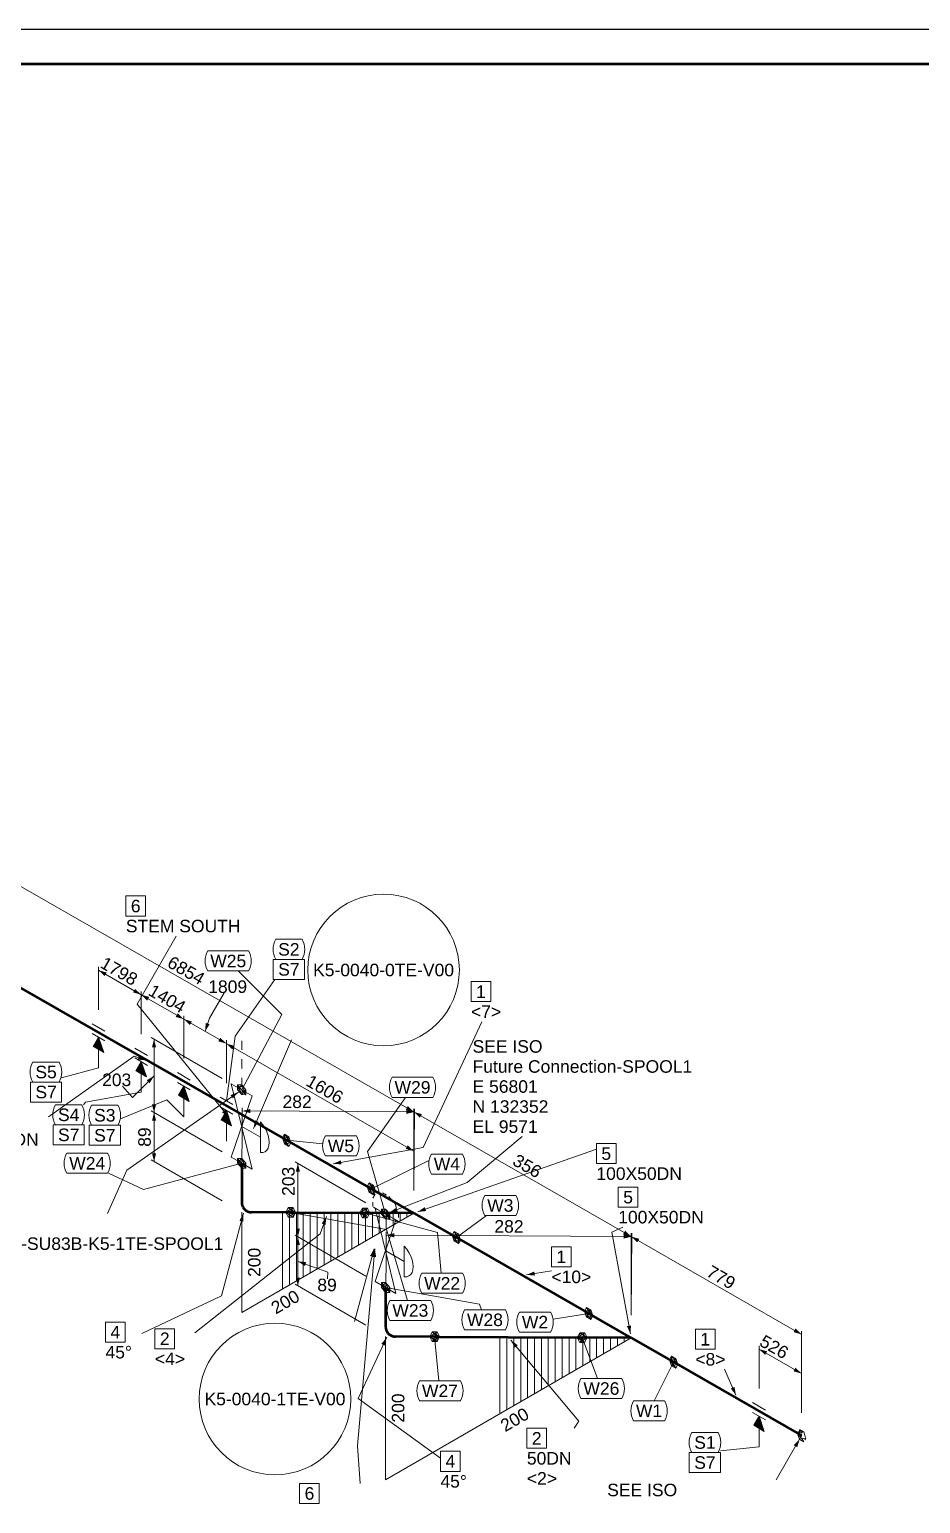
# Model space of a CAD drawing. Header units: metres. Extents: x 6 to 600, y 9 to 429.
# Drawn here: x 231.2 to 394.9, y 158.3 to 429.1 of the extents above; entities that cross this region are included whole.
import ezdxf
from ezdxf.enums import TextEntityAlignment as Align

# ---------------------------------------------------------------- set-up
doc = ezdxf.new("R2010")
doc.units = ezdxf.units.M
doc.header["$MEASUREMENT"] = 0
for name, color, linetype, lineweight in [('CONTINUATION', 7, 'Continuous', 0), ('DIM', 7, 'Continuous', 0), ('INSTRUMENT', 3, 'Continuous', 20), ('JONTNO', 2, 'Continuous', 0), ('LEADLINE', 2, 'Continuous', 0), ('MESSAGE', 2, 'Continuous', 0), ('Pipe', 1, 'Continuous', 50), ('PTNO', 2, 'Continuous', 0), ('SKEW_HATCH', 7, 'Continuous', 20), ('SYMBOL', 7, 'Continuous', 0)]:
    doc.layers.add(name, color=color, linetype=linetype, lineweight=lineweight)
doc.styles.add('Arial', font='')
doc.styles.get('Arial').set_extended_font_data('Arial')

msp = doc.modelspace()

# ---------------------------------------------------------------- linework, layer by layer
msp.add_lwpolyline([(6.22, 9.07), (600.22, 9.07), (600.22, 429.07), (6.22, 429.07)], close=True)
msp.add_lwpolyline([(12.57, 15.42, 0.508, 0.508, 0), (593.87, 15.42, 0.508, 0.508, 0), (593.87, 422.72, 0.508, 0.508, 0), (12.57, 422.72, 0.508, 0.508, 0)], format="xyseb", close=True)
at = {"layer": 'CONTINUATION'}
for points in [[(270.17, 243.29), (270.17, 241.59)], [(270.17, 239.89), (270.17, 238.19)], [(270.17, 236.49), (270.17, 234.79)], [(294.26, 214.35), (294.69, 215.09)], [(294.84, 215.35), (295.69, 215.33)], [(296.05, 215.32), (296.79, 214.9)], [(297.19, 214.66), (297.75, 214.02)], [(294.26, 212.81), (294.26, 213.66)], [(295.14, 212.31), (294.4, 212.73)], [(296.61, 211.46), (295.87, 211.88)], [(297.47, 210.96), (296.74, 211.38)], [(297.21, 211.11), (296.91, 211.28)], [(298.31, 213.38), (298.35, 213.33)], [(298.35, 213.33), (298.63, 212.53)], [(298.92, 211.73), (298.95, 211.65)], [(298.95, 211.65), (298.95, 210.8)], [(298.95, 210.11), (298.21, 210.53)], [(372.26, 171.19), (372.45, 171.53)], [(372.26, 171.19), (372.76, 170.51)], [(372.64, 170.08), (372.36, 170.88)], [(373.43, 171.41), (372.59, 171.26)], [(372.64, 171.86), (373.37, 171.44)], [(372.64, 171.86), (373.15, 171.18)], [(372.64, 170.98), (372.64, 171.83)], [(372.64, 170.08), (373.07, 170.81)], [(373.43, 171.41), (373.7, 170.61)], [(373.43, 169.62), (372.69, 170.05)], [(373.81, 170.3), (372.97, 170.14)], [(373.43, 169.62), (373, 170.36)], [(373.27, 169.83), (373.43, 169.62)], [(373.81, 170.3), (373.62, 169.96)], [(373.66, 170.5), (373.81, 170.3)]]:
    msp.add_lwpolyline(points, dxfattribs=at)
at = {"layer": 'DIM'}
for p, q in [((301.8, 230.21), (220.38, 276.91)), ((243.86, 248.99), (243.86, 256.84)), ((251.69, 251.75), (243.86, 256.24)), ((251.69, 244.5), (251.69, 252.35)), ((251.69, 244.5), (251.69, 252.35)), ((259.52, 247.26), (251.69, 251.75)), ((259.52, 240.01), (259.52, 247.86)), ((259.52, 240.01), (259.52, 247.86)), ((267.35, 242.77), (259.52, 247.26)), ((266.57, 236.37), (253.54, 243.89)), ((254.06, 243.59), (254.06, 230.09)), ((267.35, 235.52), (267.35, 243.37)), ((267.35, 235.52), (267.35, 243.37)), ((301.8, 223.01), (267.35, 242.77)), ((266.57, 222.87), (253.54, 230.39)), ((266.57, 222.87), (253.54, 230.39)), ((270.19, 215.94), (270.28, 230.99)), ((301.9, 230.21), (270.28, 230.39)), ((301.8, 215.77), (301.8, 230.81)), ((301.8, 215.77), (301.8, 230.81)), ((341.72, 207.31), (301.8, 230.21)), ((301.82, 215.77), (301.9, 230.81)), ((254.06, 230.09), (254.06, 221.09)), ((301.8, 215.77), (301.8, 223.61)), ((266.57, 213.87), (253.54, 221.39)), ((293, 213.54), (279.97, 221.06)), ((280.49, 220.76), (280.49, 207.26)), ((293, 200.04), (279.97, 207.56)), ((293, 200.04), (279.97, 207.56)), ((280.49, 207.26), (280.49, 198.26)), ((296.62, 193.12), (296.71, 208.16)), ((341.83, 207.31), (296.7, 207.56)), ((341.72, 192.87), (341.72, 207.91)), ((341.72, 192.87), (341.72, 207.91)), ((373.04, 189.35), (341.72, 207.31)), ((341.75, 192.87), (341.83, 207.91)), ((293, 191.04), (279.97, 198.56)), ((373.04, 174.9), (373.04, 189.95)), ((365.21, 179.39), (365.21, 187.24)), ((373.04, 182.15), (365.21, 186.64)), ((373.04, 174.9), (373.04, 182.75))]:
    msp.add_line(p, q, dxfattribs=at)
for points in [[(243.86, 256.24), (245.35, 255.82), (244.98, 255.16)], [(251.69, 251.75), (250.21, 252.17), (250.58, 252.82)], [(251.69, 251.75), (253.18, 251.33), (252.81, 250.67)], [(259.52, 247.26), (258.03, 247.68), (258.41, 248.33)], [(259.52, 247.26), (261.01, 246.83), (260.64, 246.18)], [(267.35, 242.77), (265.86, 243.19), (266.24, 243.84)], [(254.06, 243.59), (254.44, 242.09), (253.69, 242.09)], [(267.35, 242.77), (268.84, 242.34), (268.46, 241.69)], [(254.06, 230.09), (253.69, 231.59), (254.44, 231.59)], [(270.28, 230.39), (271.78, 230.75), (271.77, 230)], [(301.8, 230.21), (300.31, 230.63), (300.68, 231.28)], [(301.9, 230.21), (300.4, 229.84), (300.4, 230.59)], [(301.8, 230.21), (303.28, 229.79), (302.91, 229.14)], [(254.06, 230.09), (254.44, 228.59), (253.69, 228.59)], [(254.06, 221.09), (253.69, 222.59), (254.44, 222.59)], [(301.8, 223.01), (300.31, 223.43), (300.68, 224.08)], [(280.49, 220.76), (280.86, 219.26), (280.11, 219.26)], [(280.49, 207.26), (280.11, 208.76), (280.86, 208.76)], [(280.49, 207.26), (280.86, 205.76), (280.11, 205.76)], [(296.7, 207.56), (298.2, 207.93), (298.2, 207.18)], [(341.72, 207.31), (340.23, 207.73), (340.61, 208.38)], [(341.83, 207.31), (340.32, 206.94), (340.33, 207.69)], [(341.72, 207.31), (343.21, 206.89), (342.84, 206.24)], [(280.49, 198.26), (280.11, 199.76), (280.86, 199.76)], [(373.04, 189.35), (371.55, 189.77), (371.92, 190.42)], [(365.21, 186.64), (366.7, 186.22), (366.32, 185.56)], [(373.04, 182.15), (371.55, 182.57), (371.92, 183.22)]]:
    msp.add_solid(points, dxfattribs=at)
at = {"layer": 'INSTRUMENT'}
for points in [[(272.06, 233.19), (268.26, 235.39)], [(268.26, 235.39), (272.06, 219.69)], [(268.26, 221.89), (272.06, 233.19)], [(270.19, 227.52), (273.6, 225.56)], [(273.6, 228.37), (274.05, 227.83)], [(273.6, 228.37), (273.6, 222.74)], [(274.05, 227.83), (274.46, 227.22)], [(274.46, 227.22), (274.79, 226.57)], [(274.79, 226.57), (275.04, 225.88)], [(275.04, 225.88), (275.18, 225.24)], [(275.18, 225.24), (275.24, 224.61)], [(274.05, 222.75), (273.6, 222.74)], [(274.46, 222.89), (274.05, 222.75)], [(274.79, 223.16), (274.46, 222.89)], [(275.04, 223.55), (274.79, 223.16)], [(275.18, 224.04), (275.04, 223.55)], [(275.24, 224.61), (275.18, 224.04)], [(270.17, 220.79), (268.26, 221.89)], [(272.06, 219.69), (270.17, 220.79)], [(298.49, 210.37), (294.69, 212.56)], [(294.69, 212.56), (298.49, 196.87)], [(294.69, 199.06), (298.49, 210.37)], [(296.62, 204.7), (300.03, 202.73)], [(300.03, 205.54), (300.48, 205)], [(300.03, 205.54), (300.03, 199.92)], [(300.48, 205), (300.88, 204.4)], [(300.88, 204.4), (301.22, 203.74)], [(301.22, 203.74), (301.47, 203.06)], [(301.47, 200.73), (301.22, 200.34)], [(301.47, 203.06), (301.61, 202.42)], [(301.61, 201.21), (301.47, 200.73)], [(301.61, 202.42), (301.66, 201.79)], [(301.66, 201.79), (301.61, 201.21)], [(296.6, 197.96), (294.69, 199.06)], [(298.49, 196.87), (296.6, 197.96)], [(300.48, 199.93), (300.03, 199.92)], [(300.88, 200.07), (300.48, 199.93)], [(301.22, 200.34), (300.88, 200.07)]]:
    msp.add_lwpolyline(points, dxfattribs=at)
at = {"layer": 'JONTNO'}
for p, q in [((276.41, 261.92), (281.24, 261.92)), ((263.94, 259.79), (271.44, 259.79)), ((276.41, 258.24), (281.24, 258.24)), ((263.94, 256.11), (271.44, 256.11)), ((231.8, 239.38), (236.63, 239.38)), ((231.8, 235.7), (236.63, 235.7)), ((297.8, 236.57), (305.3, 236.57)), ((297.8, 232.89), (305.3, 232.89)), ((235.96, 231.52), (240.79, 231.52)), ((242.59, 231.44), (247.42, 231.44)), ((235.96, 227.84), (240.79, 227.84)), ((242.59, 227.76), (247.42, 227.76)), ((285.54, 225.82), (291.25, 225.82)), ((238.03, 222.62), (245.52, 222.62)), ((285.54, 222.14), (291.25, 222.14)), ((305.01, 222.48), (310.72, 222.48)), ((238.03, 218.94), (245.52, 218.94)), ((305.01, 218.8), (310.72, 218.8)), ((314.82, 214.87), (320.54, 214.87)), ((314.82, 211.19), (320.54, 211.19)), ((303.24, 200.57), (310.73, 200.57)), ((297.4, 195.58), (304.89, 195.58)), ((303.24, 196.89), (310.73, 196.89)), ((311.12, 193.86), (318.61, 193.86)), ((321.19, 193.44), (326.91, 193.44)), ((297.4, 191.9), (304.89, 191.9)), ((311.12, 190.18), (318.61, 190.18)), ((321.19, 189.76), (326.91, 189.76)), ((302.85, 180.81), (310.34, 180.81)), ((332.5, 181.24), (339.99, 181.24)), ((302.85, 177.13), (310.34, 177.13)), ((332.5, 177.56), (339.99, 177.56)), ((342.15, 177.14), (347.87, 177.14)), ((342.15, 173.46), (347.87, 173.46)), ((352.85, 171.32), (357.68, 171.32)), ((352.85, 167.64), (357.68, 167.64))]:
    msp.add_line(p, q, dxfattribs=at)
for points in [[(275.95, 254.56), (275.95, 258.24), (281.7, 258.24), (281.7, 254.56)], [(231.34, 232.02), (231.34, 235.7), (237.09, 235.7), (237.09, 232.02)], [(235.5, 224.16), (235.5, 227.84), (241.25, 227.84), (241.25, 224.16)], [(242.13, 224.08), (242.13, 227.76), (247.88, 227.76), (247.88, 224.08)], [(352.39, 163.96), (352.39, 167.64), (358.14, 167.64), (358.14, 163.96)]]:
    msp.add_lwpolyline(points, close=True, dxfattribs=at)
for centre, start, end in [((279.6, 260.08), 150, 210), ((278.06, 260.08), 330, 30), ((267.13, 257.95), 150, 210), ((268.25, 257.95), 330, 30), ((234.98, 237.54), 150, 210), ((233.44, 237.54), 330, 30), ((300.99, 234.73), 150, 210), ((302.11, 234.73), 330, 30), ((239.14, 229.68), 150, 210), ((237.6, 229.68), 330, 30), ((245.78, 229.6), 150, 210), ((244.23, 229.6), 330, 30), ((288.72, 223.98), 150, 210), ((288.06, 223.98), 330, 30), ((241.22, 220.78), 150, 210), ((242.34, 220.78), 330, 30), ((308.2, 220.64), 150, 210), ((307.54, 220.64), 330, 30), ((318.01, 213.03), 150, 210), ((317.35, 213.03), 330, 30), ((306.43, 198.73), 150, 210), ((307.55, 198.73), 330, 30), ((300.59, 193.74), 150, 210), ((301.71, 193.74), 330, 30), ((314.3, 192.02), 150, 210), ((315.42, 192.02), 330, 30), ((324.38, 191.6), 150, 210), ((323.72, 191.6), 330, 30), ((306.03, 178.97), 150, 210), ((307.15, 178.97), 330, 30), ((335.69, 179.4), 150, 210), ((336.81, 179.4), 330, 30), ((345.34, 175.3), 150, 210), ((344.68, 175.3), 330, 30), ((356.04, 169.48), 150, 210), ((354.49, 169.48), 330, 30)]:
    msp.add_arc(centre, 3.68, start, end, dxfattribs=at)
at = {"layer": 'LEADLINE'}
for p, q in [((258.15, 262.52), (250.94, 250.03)), ((276.25, 254.56), (268.95, 244.14)), ((269.53, 256.11), (277.53, 248.11)), ((266.93, 252.07), (264.26, 247.46)), ((250.94, 250.03), (267.79, 229.22)), ((264.26, 247.46), (263.44, 245.01)), ((277.53, 248.11), (270.18, 234.28)), ((314.26, 246.79), (303.49, 223.69)), ((268.95, 244.14), (267.35, 232.27)), ((279.29, 243.47), (272.35, 227.14)), ((234.66, 229.32), (250.4, 240.48)), ((237.09, 236.47), (243.86, 238.31)), ((250.4, 240.48), (252.61, 239.67)), ((250.11, 232.88), (254.06, 236.84)), ((241.48, 232.02), (251.69, 233.82)), ((248.24, 234.96), (250.11, 232.88)), ((249.04, 219.49), (269.56, 233.86)), ((300.26, 232.89), (293.3, 222.96)), ((241.11, 231.52), (241.48, 232.02)), ((247.88, 228.94), (256.41, 232.45)), ((256.41, 232.45), (259.52, 229.33)), ((285.08, 224.32), (278.44, 225)), ((321.7, 225.68), (311.62, 217.23)), ((303.49, 223.69), (286.96, 220.68)), ((293.3, 222.96), (296.6, 211.45)), ((335.33, 223.37), (302.5, 211.86)), ((245.5, 211.53), (249.04, 219.49)), ((252.14, 215.94), (270.18, 220.78)), ((304.55, 221.31), (293.99, 216.09)), ((245.72, 218.94), (252.14, 215.94)), ((311.62, 217.23), (297.3, 211.73)), ((266.44, 196.42), (270.5, 211.59)), ((296.78, 208.64), (279.18, 211.74)), ((306.11, 208.08), (292.79, 211.65)), ((284.56, 207.79), (285.73, 210.99)), ((300.61, 195.58), (296.78, 208.64)), ((315.16, 211.19), (309.61, 207.13)), ((340.19, 209.04), (338.19, 208.11)), ((261.58, 189.6), (284.56, 207.79)), ((306.81, 200.57), (306.11, 208.08)), ((338.19, 208.11), (341.59, 189.45)), ((290.9, 191.69), (294.49, 205.09)), ((291.46, 168.87), (294.62, 205.07)), ((285.97, 200.76), (280.49, 202.76)), ((285.91, 199.57), (285.97, 200.76)), ((327.07, 201.01), (322.5, 200.28)), ((313.87, 194.91), (296.6, 197.95)), ((251.82, 189.49), (266.44, 196.42)), ((314.23, 193.86), (313.87, 194.91)), ((327.37, 192.13), (333.92, 193.19)), ((291.57, 177.58), (296.81, 188.81)), ((306.41, 180.81), (305.6, 188.92)), ((332.11, 173.4), (319.64, 188.26)), ((335.55, 181.24), (332.72, 188.75)), ((345.94, 177.14), (349.52, 184.23)), ((358.84, 182.93), (360.98, 178.17)), ((306.68, 166.61), (291.57, 177.58)), ((331.24, 172.09), (332.11, 173.4)), ((291.94, 161.96), (291.46, 168.87)), ((358.14, 167.95), (365.21, 168.71)), ((368.36, 162.6), (372.66, 170.1))]:
    msp.add_line(p, q, dxfattribs=at)
for points in [[(263.44, 245.01), (263.56, 246.55), (264.27, 246.31)], [(252.61, 239.67), (251.07, 239.83), (251.33, 240.54)], [(254.06, 236.84), (253.27, 235.51), (252.74, 236.04)], [(269.56, 233.86), (268.54, 232.69), (268.11, 233.3)], [(267.79, 229.22), (266.55, 230.15), (267.14, 230.62)], [(272.35, 227.14), (272.6, 228.66), (273.29, 228.37)], [(286.96, 220.68), (288.37, 221.31), (288.5, 220.58)], [(270.5, 211.59), (270.48, 210.04), (269.75, 210.23)], [(297.3, 211.73), (298.56, 212.62), (298.83, 211.92)], [(302.5, 211.86), (303.8, 212.71), (304.04, 212)], [(285.73, 210.99), (285.57, 209.45), (284.86, 209.71)], [(294.49, 205.09), (294.47, 203.54), (293.74, 203.74)], [(294.62, 205.07), (294.87, 203.54), (294.12, 203.61)], [(280.49, 202.76), (282.03, 202.6), (281.77, 201.9)], [(322.5, 200.28), (323.92, 200.89), (324.04, 200.15)], [(341.59, 189.45), (340.95, 190.85), (341.69, 190.99)], [(296.81, 188.81), (296.51, 187.29), (295.83, 187.6)], [(319.64, 188.26), (320.89, 187.35), (320.32, 186.87)], [(360.98, 178.17), (360.02, 179.39), (360.7, 179.69)], [(372.66, 170.1), (372.24, 168.61), (371.59, 168.98)]]:
    msp.add_solid(points, dxfattribs=at)
at = {"layer": 'MESSAGE'}
for centre in [(296.23, 256.29), (276.28, 177.47)]:
    msp.add_circle(centre, 13.93, dxfattribs=at)
at = {"layer": 'Pipe'}
for points in [[(278.45, 225), (228.19, 253.83)], [(293.99, 216.09), (278.45, 225)], [(270.17, 220.79), (270.17, 213.59)], [(301.8, 211.61), (293.99, 216.09)], [(270.17, 213.59), (270.17, 213.49), (270.18, 213.4), (270.19, 213.31), (270.21, 213.22), (270.23, 213.13), (270.25, 213.05), (270.28, 212.96), (270.32, 212.87), (270.36, 212.79), (270.4, 212.71), (270.44, 212.63), (270.49, 212.56), (270.55, 212.48), (270.61, 212.41), (270.67, 212.34), (270.73, 212.28), (270.8, 212.22), (270.87, 212.16), (270.94, 212.1), (271.02, 212.05), (271.1, 212.01), (271.18, 211.96), (271.26, 211.93), (271.35, 211.89), (271.43, 211.86), (271.52, 211.84), (271.61, 211.81), (271.7, 211.8), (271.79, 211.79), (271.88, 211.78), (271.97, 211.78)], [(279.17, 211.74), (271.97, 211.78)], [(279.17, 211.74), (292.8, 211.66)], [(301.8, 211.61), (292.8, 211.66)], [(301.8, 211.61), (309.6, 207.13)], [(309.6, 207.13), (333.92, 193.19)], [(296.6, 197.96), (296.6, 190.76)], [(341.72, 188.71), (333.92, 193.19)], [(296.6, 190.76), (296.6, 190.67), (296.61, 190.58), (296.62, 190.49), (296.63, 190.4), (296.66, 190.31), (296.68, 190.22), (296.71, 190.13), (296.74, 190.05), (296.78, 189.97), (296.82, 189.89), (296.87, 189.81), (296.92, 189.73), (296.97, 189.66), (297.03, 189.59), (297.09, 189.52), (297.16, 189.45), (297.22, 189.39), (297.3, 189.33), (297.37, 189.28), (297.44, 189.23), (297.52, 189.18), (297.6, 189.14), (297.69, 189.1), (297.77, 189.07), (297.86, 189.04), (297.95, 189.01), (298.03, 188.99), (298.12, 188.97), (298.22, 188.96), (298.31, 188.95), (298.4, 188.95)], [(305.6, 188.91), (298.4, 188.95)], [(305.6, 188.91), (332.72, 188.76)], [(341.72, 188.71), (332.72, 188.76)], [(341.72, 188.71), (349.53, 184.23)], [(349.53, 184.23), (373.04, 170.75)]]:
    msp.add_lwpolyline(points, dxfattribs=at)
at = {"layer": 'PTNO'}
for points in [[(248.88, 266.2), (248.88, 269.88), (252.5, 269.88), (252.5, 266.2)], [(312.3, 250.47), (312.3, 254.15), (315.92, 254.15), (315.92, 250.47)], [(335.33, 220.72), (335.33, 224.4), (338.94, 224.4), (338.94, 220.72)], [(339.34, 212.72), (339.34, 216.4), (342.96, 216.4), (342.96, 212.72)], [(327.07, 201.75), (327.07, 205.43), (330.68, 205.43), (330.68, 201.75)], [(245.14, 187.91), (245.14, 191.59), (248.76, 191.59), (248.76, 187.91)], [(254.22, 186.7), (254.22, 190.38), (257.84, 190.38), (257.84, 186.7)], [(353.51, 186.61), (353.51, 190.29), (357.13, 190.29), (357.13, 186.61)], [(322.56, 168.41), (322.56, 172.09), (326.18, 172.09), (326.18, 168.41)], [(306.68, 164.18), (306.68, 167.86), (310.3, 167.86), (310.3, 164.18)], [(280.8, 158.28), (280.8, 161.96), (284.42, 161.96), (284.42, 158.28)]]:
    msp.add_lwpolyline(points, close=True, dxfattribs=at)
at = {"layer": 'SKEW_HATCH'}
for p, q in [((270.17, 211.79), (270.17, 193.35)), ((270.17, 193.35), (301.8, 211.61)), ((277.68, 211.74), (277.68, 197.69)), ((278.95, 211.74), (278.95, 198.42)), ((280.22, 211.73), (280.22, 199.15)), ((281.49, 211.72), (281.49, 199.88)), ((282.76, 211.72), (282.76, 200.62)), ((284.03, 211.71), (284.03, 201.35)), ((285.3, 211.7), (285.3, 202.08)), ((286.57, 211.69), (286.57, 202.81)), ((287.84, 211.69), (287.84, 203.55)), ((289.1, 211.68), (289.1, 204.28)), ((290.37, 211.67), (290.37, 205.01)), ((291.64, 211.67), (291.64, 205.75)), ((292.91, 211.66), (292.91, 206.48)), ((294.18, 211.65), (294.18, 207.21)), ((295.45, 211.64), (295.45, 207.94)), ((296.72, 211.64), (296.72, 208.68)), ((297.99, 211.63), (297.99, 209.41)), ((299.26, 211.62), (299.26, 210.14)), ((300.53, 211.62), (300.53, 210.88)), ((296.6, 188.96), (296.6, 162.65)), ((296.6, 162.65), (341.72, 188.71)), ((317.61, 188.84), (317.61, 174.79)), ((318.88, 188.84), (318.88, 175.52)), ((320.15, 188.83), (320.15, 176.25)), ((321.42, 188.82), (321.42, 176.98)), ((322.68, 188.81), (322.68, 177.72)), ((323.95, 188.81), (323.95, 178.45)), ((325.22, 188.8), (325.22, 179.18)), ((326.49, 188.79), (326.49, 179.91)), ((327.76, 188.79), (327.76, 180.65)), ((329.03, 188.78), (329.03, 181.38)), ((330.3, 188.77), (330.3, 182.11)), ((331.57, 188.76), (331.57, 182.85)), ((332.84, 188.76), (332.84, 183.58)), ((334.11, 188.75), (334.11, 184.31)), ((335.38, 188.74), (335.38, 185.04)), ((336.65, 188.74), (336.65, 185.78)), ((337.91, 188.73), (337.91, 186.51)), ((339.18, 188.72), (339.18, 187.24)), ((340.45, 188.71), (340.45, 187.97))]:
    msp.add_line(p, q, dxfattribs=at)
at = {"layer": 'SYMBOL'}
for points in [[(245.04, 245.05), (242.69, 246.41)], [(245.04, 243.26), (242.69, 244.62)], [(242.89, 242.25), (243.86, 243.94)], [(243.86, 243.94), (242.99, 242.19)], [(243.86, 243.94), (243.08, 242.13)], [(243.86, 243.94), (243.18, 242.08)], [(243.86, 243.94), (243.28, 242.02)], [(243.86, 243.94), (243.38, 241.97)], [(243.86, 243.94), (243.47, 241.91)], [(243.86, 243.94), (243.57, 241.85)], [(243.86, 243.94), (243.67, 241.8)], [(243.86, 243.94), (243.77, 241.74)], [(243.86, 243.94), (244.83, 241.13)], [(243.86, 243.94), (243.86, 238.31)], [(243.86, 243.94), (244.73, 241.19)], [(243.86, 243.94), (244.64, 241.24)], [(243.86, 243.94), (244.54, 241.3)], [(243.86, 243.94), (244.44, 241.36)], [(243.86, 243.94), (244.34, 241.41)], [(243.86, 243.94), (244.24, 241.47)], [(243.86, 243.94), (244.15, 241.52)], [(243.86, 243.94), (244.05, 241.58)], [(243.86, 243.94), (243.95, 241.64)], [(244.83, 241.13), (242.89, 242.25)], [(252.86, 240.56), (250.52, 241.92)], [(252.86, 238.77), (250.52, 240.13)], [(250.72, 237.76), (251.69, 239.45)], [(251.69, 239.45), (250.81, 237.7)], [(251.69, 239.45), (250.91, 237.64)], [(251.69, 239.45), (251.01, 237.59)], [(251.69, 239.45), (251.11, 237.53)], [(251.69, 239.45), (251.2, 237.48)], [(251.69, 239.45), (251.3, 237.42)], [(251.69, 239.45), (251.4, 237.36)], [(251.69, 239.45), (251.5, 237.31)], [(251.69, 239.45), (251.6, 237.25)], [(251.69, 239.45), (252.66, 236.64)], [(251.69, 239.45), (251.69, 233.82)], [(251.69, 239.45), (252.56, 236.7)], [(251.69, 239.45), (252.46, 236.75)], [(251.69, 239.45), (252.37, 236.81)], [(251.69, 239.45), (252.27, 236.87)], [(251.69, 239.45), (252.17, 236.92)], [(251.69, 239.45), (252.07, 236.98)], [(251.69, 239.45), (251.98, 237.03)], [(251.69, 239.45), (251.88, 237.09)], [(251.69, 239.45), (251.78, 237.15)], [(252.66, 236.64), (250.72, 237.76)], [(260.69, 236.07), (258.35, 237.43)], [(260.69, 234.28), (258.35, 235.64)], [(258.55, 233.27), (259.52, 234.96)], [(260.49, 232.15), (258.55, 233.27)], [(259.52, 234.96), (258.64, 233.21)], [(259.52, 234.96), (258.74, 233.15)], [(259.52, 234.96), (258.84, 233.1)], [(259.52, 234.96), (258.94, 233.04)], [(259.52, 234.96), (259.03, 232.99)], [(259.52, 234.96), (259.13, 232.93)], [(259.52, 234.96), (259.23, 232.87)], [(259.52, 234.96), (259.33, 232.82)], [(259.52, 234.96), (259.42, 232.76)], [(259.52, 234.96), (260.49, 232.15)], [(259.52, 234.96), (259.52, 229.33)], [(259.52, 234.96), (260.39, 232.21)], [(259.52, 234.96), (260.29, 232.26)], [(259.52, 234.96), (260.19, 232.32)], [(259.52, 234.96), (260.1, 232.38)], [(259.52, 234.96), (260, 232.43)], [(259.52, 234.96), (259.9, 232.49)], [(259.52, 234.96), (259.8, 232.54)], [(259.52, 234.96), (259.71, 232.6)], [(259.52, 234.96), (259.61, 232.66)], [(268.52, 231.58), (266.18, 232.94)], [(269.4, 234.27), (269.4, 235.18)], [(269.4, 235.18), (270.17, 235.17)], [(270.95, 233.37), (269.4, 235.18)], [(269.4, 235.18), (270.17, 233.39)], [(269.4, 234.27), (270.17, 235.17)], [(270.17, 233.82), (269.4, 234.27)], [(270.17, 233.39), (269.4, 234.27)], [(270.17, 235.17), (270.95, 234.29)], [(270.17, 235.17), (270.95, 233.37)], [(270.17, 233.39), (270.95, 234.29)], [(270.95, 234.29), (270.17, 233.82)], [(270.95, 233.37), (270.17, 233.39)], [(270.95, 234.29), (270.95, 233.37)], [(268.52, 229.79), (266.18, 231.15)], [(266.37, 228.78), (267.35, 230.47)], [(267.35, 230.47), (266.47, 228.72)], [(267.35, 230.47), (266.57, 228.66)], [(267.35, 230.47), (266.67, 228.61)], [(267.35, 230.47), (266.76, 228.55)], [(267.35, 230.47), (266.86, 228.5)], [(267.35, 230.47), (266.96, 228.44)], [(267.35, 230.47), (267.06, 228.38)], [(267.35, 230.47), (267.15, 228.33)], [(267.35, 230.47), (267.25, 228.27)], [(267.35, 230.47), (268.32, 227.66)], [(267.35, 230.47), (267.35, 224.84)], [(267.35, 230.47), (268.22, 227.72)], [(267.35, 230.47), (268.12, 227.77)], [(267.35, 230.47), (268.02, 227.83)], [(267.35, 230.47), (267.93, 227.89)], [(267.35, 230.47), (267.83, 227.94)], [(267.35, 230.47), (267.73, 228)], [(267.35, 230.47), (267.63, 228.05)], [(267.35, 230.47), (267.54, 228.11)], [(267.35, 230.47), (267.44, 228.17)], [(268.32, 227.66), (266.37, 228.78)], [(277.67, 225.45), (278.05, 226.12)], [(278.84, 225.66), (277.67, 225.45)], [(278.05, 224.33), (277.67, 225.45)], [(277.67, 225.45), (278.84, 223.88)], [(278.05, 225.23), (278.05, 226.12)], [(278.05, 226.12), (278.84, 225.66)], [(278.05, 226.12), (279.22, 224.56)], [(278.05, 224.33), (278.84, 225.66)], [(278.84, 223.88), (278.05, 225.23)], [(278.84, 225.66), (279.22, 224.56)], [(279.22, 224.56), (278.05, 224.33)], [(278.84, 223.88), (278.05, 224.33)], [(279.22, 224.56), (278.84, 223.88)], [(269.4, 220.77), (269.4, 221.68)], [(269.4, 221.68), (270.17, 221.67)], [(270.95, 219.87), (269.4, 221.68)], [(269.4, 221.68), (270.17, 219.89)], [(269.4, 220.77), (270.17, 221.67)], [(270.17, 220.32), (269.4, 220.77)], [(270.17, 219.89), (269.4, 220.77)], [(270.17, 221.67), (270.95, 220.79)], [(270.17, 221.67), (270.95, 219.87)], [(270.17, 219.89), (270.95, 220.79)], [(270.95, 220.79), (270.17, 220.32)], [(270.95, 219.87), (270.17, 219.89)], [(270.95, 220.79), (270.95, 219.87)], [(293.22, 216.53), (293.6, 217.21)], [(293.22, 216.53), (294.39, 216.76)], [(293.6, 217.21), (294.39, 216.76)], [(294.77, 215.64), (293.6, 217.21)], [(293.6, 217.21), (294.39, 215.86)], [(294.39, 216.76), (293.6, 215.42)], [(294.39, 216.76), (294.77, 215.64)], [(293.6, 215.42), (293.22, 216.53)], [(294.39, 214.97), (293.22, 216.53)], [(293.6, 215.42), (294.77, 215.64)], [(294.39, 214.97), (293.6, 215.42)], [(294.39, 215.86), (294.39, 214.97)], [(294.77, 215.64), (294.39, 214.97)], [(278.28, 211.74), (278.73, 212.64)], [(278.28, 211.74), (279.64, 212.63)], [(278.72, 210.85), (278.28, 211.74)], [(279.63, 210.84), (278.28, 211.74)], [(279.64, 212.63), (278.72, 210.85)], [(278.72, 210.85), (280.07, 211.73)], [(278.73, 212.64), (279.64, 212.63)], [(280.07, 211.73), (278.73, 212.64)], [(278.73, 212.64), (279.63, 211.73)], [(279.63, 211.73), (279.63, 210.84)], [(280.07, 211.73), (279.63, 210.84)], [(279.64, 212.63), (280.07, 211.73)], [(291.9, 211.66), (292.34, 212.55)], [(293.25, 212.54), (291.9, 211.66)], [(292.33, 210.76), (291.9, 211.66)], [(291.9, 211.66), (293.24, 210.76)], [(292.33, 211.66), (292.34, 212.55)], [(292.33, 210.76), (293.25, 212.54)], [(293.24, 210.76), (292.33, 211.66)], [(293.68, 211.65), (292.33, 210.76)], [(292.34, 212.55), (293.25, 212.54)], [(292.34, 212.55), (293.68, 211.65)], [(293.68, 211.65), (293.24, 210.76)], [(293.25, 212.54), (293.68, 211.65)], [(295.83, 211.44), (295.83, 212.36)], [(295.83, 212.36), (296.6, 212.35)], [(297.38, 210.55), (295.83, 212.36)], [(295.83, 212.36), (296.6, 210.56)], [(295.83, 211.44), (296.6, 212.35)], [(296.6, 211), (295.83, 211.44)], [(296.6, 210.56), (295.83, 211.44)], [(296.6, 212.35), (297.38, 211.46)], [(296.6, 212.35), (297.38, 210.55)], [(296.6, 210.56), (297.38, 211.46)], [(297.38, 211.46), (296.6, 211)], [(297.38, 211.46), (297.38, 210.55)], [(279.63, 210.84), (278.72, 210.85)], [(293.24, 210.76), (292.33, 210.76)], [(297.38, 210.55), (296.6, 210.56)], [(308.83, 207.57), (309.21, 208.25)], [(308.83, 207.57), (310, 207.8)], [(309.21, 206.47), (308.83, 207.57)], [(310, 206.01), (308.83, 207.57)], [(309.21, 208.25), (310, 207.8)], [(310.38, 206.68), (309.21, 208.25)], [(309.21, 208.25), (310, 206.9)], [(310, 207.8), (309.21, 206.47)], [(309.21, 206.47), (310.38, 206.68)], [(310, 206.01), (309.21, 206.47)], [(310, 207.8), (310.38, 206.68)], [(310, 206.9), (310, 206.01)], [(310.38, 206.68), (310, 206.01)], [(295.83, 197.94), (295.83, 198.86)], [(295.83, 198.86), (296.6, 198.85)], [(297.38, 197.05), (295.83, 198.86)], [(295.83, 198.86), (296.6, 197.06)], [(295.83, 197.94), (296.6, 198.85)], [(296.6, 197.5), (295.83, 197.94)], [(296.6, 197.06), (295.83, 197.94)], [(296.6, 198.85), (297.38, 197.96)], [(296.6, 198.85), (297.38, 197.05)], [(296.6, 197.06), (297.38, 197.96)], [(297.38, 197.96), (296.6, 197.5)], [(297.38, 197.96), (297.38, 197.05)], [(297.38, 197.05), (296.6, 197.06)], [(333.14, 193.63), (333.52, 194.31)], [(333.14, 193.63), (334.32, 193.86)], [(333.52, 192.52), (333.14, 193.63)], [(334.32, 192.07), (333.14, 193.63)], [(333.52, 194.31), (334.32, 193.86)], [(334.7, 192.74), (333.52, 194.31)], [(333.52, 194.31), (334.32, 192.96)], [(334.32, 193.86), (333.52, 192.52)], [(333.52, 192.52), (334.7, 192.74)], [(334.32, 192.07), (333.52, 192.52)], [(334.32, 193.86), (334.7, 192.74)], [(334.32, 192.96), (334.32, 192.07)], [(334.7, 192.74), (334.32, 192.07)], [(304.71, 188.92), (305.15, 189.81)], [(304.71, 188.92), (306.06, 189.81)], [(306.06, 189.81), (305.14, 188.02)], [(305.15, 189.81), (306.06, 189.81)], [(306.5, 188.91), (305.15, 189.81)], [(305.15, 189.81), (306.06, 188.91)], [(306.06, 189.81), (306.5, 188.91)], [(331.82, 188.76), (332.27, 189.65)], [(333.18, 189.64), (331.82, 188.76)], [(332.26, 188.76), (332.27, 189.65)], [(332.26, 187.86), (333.18, 189.64)], [(332.27, 189.65), (333.18, 189.64)], [(332.27, 189.65), (333.61, 188.75)], [(333.18, 189.64), (333.61, 188.75)], [(305.14, 188.02), (304.71, 188.92)], [(306.05, 188.02), (304.71, 188.92)], [(305.14, 188.02), (306.5, 188.91)], [(306.05, 188.02), (305.14, 188.02)], [(306.06, 188.91), (306.05, 188.02)], [(306.5, 188.91), (306.05, 188.02)], [(332.26, 187.86), (331.82, 188.76)], [(331.82, 188.76), (333.17, 187.86)], [(333.17, 187.86), (332.26, 188.76)], [(333.61, 188.75), (332.26, 187.86)], [(333.17, 187.86), (332.26, 187.86)], [(333.61, 188.75), (333.17, 187.86)], [(348.75, 184.68), (349.13, 185.35)], [(349.92, 184.89), (348.75, 184.68)], [(349.13, 183.56), (348.75, 184.68)], [(348.75, 184.68), (349.92, 183.11)], [(349.13, 184.46), (349.13, 185.35)], [(349.13, 185.35), (349.92, 184.89)], [(349.13, 185.35), (350.3, 183.79)], [(349.13, 183.56), (349.92, 184.89)], [(349.92, 183.11), (349.13, 184.46)], [(349.92, 184.89), (350.3, 183.79)], [(350.3, 183.79), (349.13, 183.56)], [(349.92, 183.11), (349.13, 183.56)], [(350.3, 183.79), (349.92, 183.11)], [(366.38, 175.45), (364.04, 176.81)], [(366.38, 173.66), (364.04, 175.02)], [(364.23, 172.65), (365.21, 174.34)], [(365.21, 174.34), (364.33, 172.59)], [(365.21, 174.34), (364.43, 172.53)], [(365.21, 174.34), (364.52, 172.48)], [(365.21, 174.34), (364.62, 172.42)], [(365.21, 174.34), (364.72, 172.37)], [(365.21, 174.34), (364.82, 172.31)], [(365.21, 174.34), (364.92, 172.25)], [(365.21, 174.34), (365.01, 172.2)], [(365.21, 174.34), (365.11, 172.14)], [(365.21, 174.34), (366.17, 171.53)], [(365.21, 174.34), (365.21, 168.71)], [(365.21, 174.34), (366.08, 171.59)], [(365.21, 174.34), (365.98, 171.64)], [(365.21, 174.34), (365.88, 171.7)], [(365.21, 174.34), (365.78, 171.76)], [(365.21, 174.34), (365.69, 171.81)], [(365.21, 174.34), (365.59, 171.87)], [(365.21, 174.34), (365.49, 171.92)], [(365.21, 174.34), (365.39, 171.98)], [(365.21, 174.34), (365.3, 172.04)], [(366.17, 171.53), (364.23, 172.65)]]:
    msp.add_lwpolyline(points, dxfattribs=at)

# ---------------------------------------------------------------- texts
at = {"layer": 'DIM', "style": 'Arial'}
for s, rotation, p in [('1798', 330.1624, (247.65, 256.08)), ('6854', 330.1624, (259.96, 256.22)), ('1404', 330.1624, (256.48, 251.02)), ('1606', 330.1624, (285.44, 234.4)), ('282', 359.6774, (280.35, 232.08)), ('89', 90, (252.31, 225.59)), ('356', 330.1624, (322.63, 220.28)), ('203', 90, (278.74, 217.46)), ('282', 359.6774, (319.27, 209.18)), ('200', 90, (272.47, 202.57)), ('779', 330.1624, (358.25, 199.84)), ('200', 30, (278.17, 195.31)), ('526', 330.1624, (368, 187.05)), ('200', 90, (298.9, 175.81)), ('200', 30, (320.31, 173.69))]:
    msp.add_text(s, height=2.3, rotation=rotation, dxfattribs=at).set_placement(p, align=Align.MIDDLE_CENTER)
for s, p in [('1809', (267.59, 253.22)), ('203', (247.2, 236.11)), ('89', (285.85, 198.42))]:
    msp.add_text(s, height=2.3, dxfattribs=at).set_placement(p, align=Align.MIDDLE_CENTER)
at = {"layer": 'JONTNO', "style": 'Arial'}
for s, p in [('S2', (276.87, 258.93)), ('S7', (276.87, 255.25)), ('S5', (232.26, 236.39)), ('S7', (232.26, 232.71)), ('S4', (236.42, 228.53)), ('S3', (243.05, 228.45)), ('S7', (236.42, 224.85)), ('S7', (243.05, 224.77)), ('S1', (353.31, 168.33)), ('S7', (353.31, 164.65))]:
    msp.add_text(s, height=2.3, dxfattribs=at).set_placement(p)
for s, p in [('W25', (267.69, 256.8)), ('W29', (301.55, 233.58)), ('W5', (288.39, 222.83)), ('W24', (241.78, 219.63)), ('W4', (307.87, 219.49)), ('W3', (317.68, 211.88)), ('W22', (306.99, 197.58)), ('W23', (301.15, 192.59)), ('W28', (314.86, 190.87)), ('W2', (324.05, 190.45)), ('W27', (306.59, 177.82)), ('W26', (336.25, 178.25)), ('W1', (345.01, 174.15))]:
    msp.add_text(s, height=2.3, dxfattribs=at).set_placement(p, align=Align.CENTER)
at = {"layer": 'MESSAGE', "style": 'Arial'}
for s, p in [('K5-0040-0TE-V00', (296.23, 255.14)), ('K5-0040-1TE-V00', (276.28, 176.32))]:
    msp.add_text(s, height=2.3, dxfattribs=at).set_placement(p, align=Align.CENTER)
for s, p in [('SEE ISO', (312.58, 241.09)), ('Future Connection-SPOOL1', (312.58, 237.41)), ('E 56801', (312.58, 233.73)), ('N 132352', (312.58, 230.05)), ('EL 9571', (312.58, 226.37)), ('2-N2STD-SU83B-K5-1TE-SPOOL1', (216.26, 204.86)), ('SEE ISO', (337.32, 159.61))]:
    msp.add_text(s, height=2.3, dxfattribs=at).set_placement(p)
at = {"layer": 'PTNO', "style": 'Arial'}
for s, p in [('6', (249.8, 266.89)), ('STEM SOUTH', (248.88, 263.21)), ('1', (313.22, 251.16)), ('<7>', (312.3, 247.48)), ('100DN', (222.87, 223.99)), ('5', (336.25, 221.41)), ('100X50DN', (335.33, 217.73)), ('5', (340.26, 213.41)), ('100X50DN', (339.34, 209.73)), ('1', (327.99, 202.44)), ('<10>', (327.07, 198.76)), ('4', (246.06, 188.6)), ('2', (255.14, 187.39)), ('1', (354.43, 187.3)), ('45%%d', (245.14, 184.92)), ('<4>', (254.22, 183.71)), ('<8>', (353.51, 183.62)), ('2', (323.48, 169.1)), ('4', (307.6, 164.87)), ('50DN', (322.56, 165.42)), ('45%%d', (306.68, 161.19)), ('<2>', (322.56, 161.74)), ('6', (281.72, 158.97))]:
    msp.add_text(s, height=2.3, dxfattribs=at).set_placement(p)

doc.saveas('drawing.dxf')
